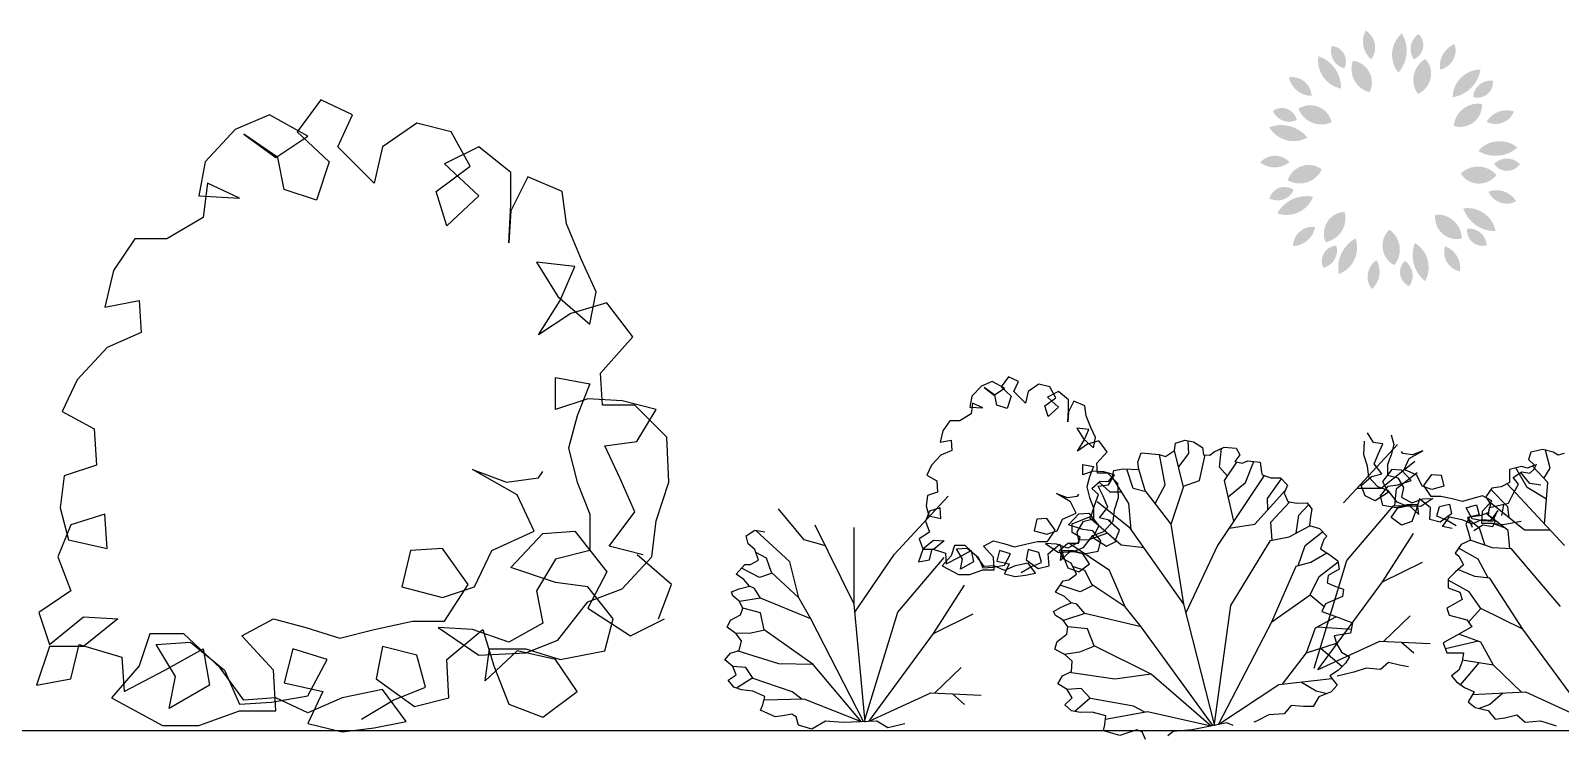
# Model space of a CAD drawing. Header units: millimetres. Extents: x 217.2 to 255.1, y 166.7 to 190.9.
# Drawn here: x 232.25 to 238.8, y 186.54 to 189.59 of the extents above; entities that cross this region are included whole.
import ezdxf

# ---------------------------------------------------------------- set-up
doc = ezdxf.new("R2010")
doc.units = ezdxf.units.MM
doc.layers.add('s', color=145, linetype='Continuous')
doc.layers.add('trees', color=104, linetype='Continuous')

msp = doc.modelspace()

# ---------------------------------------------------------------- hatches: boundary and pattern name
at = {"layer": 'trees', "true_color": 0x279b30}
h = msp.add_hatch(color=97, dxfattribs=at)
h.paths.add_polyline_path([(238.1087, 189.4053, 0.327339), (238.1237, 189.574, 0.406045)])
h.paths.add_polyline_path([(238.2241, 189.4644, 0.439099), (238.192, 189.3145, 0.516882)])
h.paths.add_polyline_path([(238.1954, 189.5713, 0.424329), (238.1752, 189.4629, 0.533229)])
h.paths.add_polyline_path([(238.3495, 189.5282, 0.35431), (238.288, 189.4186, 0.443736)])
h.paths.add_polyline_path([(238.4607, 189.4191, 0.406045), (238.3408, 189.2996, 0.327339)])
h.paths.add_polyline_path([(238.3461, 189.1765, 0.516882), (238.4671, 189.2707, 0.439099)])
h.paths.add_polyline_path([(238.4287, 189.301, 0.533229), (238.5139, 189.371, 0.424329)])
h.paths.add_polyline_path([(238.4867, 189.1945, 0.443736), (238.6042, 189.239, 0.35431)])
h.paths.add_polyline_path([(238.4506, 189.0695, 0.327339), (238.6193, 189.084, 0.406045)])
h.paths.add_polyline_path([(238.3756, 188.9717, 0.516882), (238.5288, 188.9661, 0.439099)])
h.paths.add_polyline_path([(238.6291, 189.0129, 0.424329), (238.5189, 189.014, 0.533229)])
h.paths.add_polyline_path([(238.6134, 188.8537, 0.35431), (238.4948, 188.8952, 0.443736)])
h.paths.add_polyline_path([(238.3868, 188.8226, 0.327339), (238.5253, 188.7252, 0.406045)])
h.paths.add_polyline_path([(238.4034, 188.7362, 0.533229), (238.4872, 188.6645, 0.424329)])
h.paths.add_polyline_path([(238.2665, 188.7959, 0.516882), (238.3803, 188.6931, 0.439099)])
h.paths.add_polyline_path([(238.3086, 188.6606, 0.443736), (238.3728, 188.5526, 0.35431)])
h.paths.add_polyline_path([(238.1792, 188.6744, 0.327339), (238.2228, 188.5108, 0.406045)])
h.paths.add_polyline_path([(238.1365, 188.5976, 0.533229), (238.1545, 188.4888, 0.424329)])
h.paths.add_polyline_path([(238.0699, 188.7314, 0.516882), (238.0911, 188.5795, 0.439099)])
h.paths.add_polyline_path([(238.0153, 188.6007, 0.443736), (237.995, 188.4767, 0.35431)])
h.paths.add_polyline_path([(237.925, 188.6944, 0.327339), (237.8532, 188.5411, 0.406045)])
h.paths.add_polyline_path([(237.8779, 188.8083, 0.516882), (237.7964, 188.6783, 0.439099)])
h.paths.add_polyline_path([(237.8428, 188.663, 0.533229), (237.7868, 188.5681, 0.424329)])
h.paths.add_polyline_path([(237.6567, 188.6613, 0.35431), (237.752, 188.7433, 0.443736)])
h.paths.add_polyline_path([(237.5895, 188.8018, 0.406045), (237.7431, 188.8731, 0.327339)])
h.paths.add_polyline_path([(237.556, 188.8652, 0.424329), (237.66, 188.9019, 0.533229)])
h.paths.add_polyline_path([(237.6343, 188.9435, 0.439099), (237.7802, 188.9906, 0.516882)])
h.paths.add_polyline_path([(237.5163, 189.0202, 0.35431), (237.6419, 189.0218, 0.443736)])
h.paths.add_polyline_path([(237.5551, 189.171, 0.406045), (237.7186, 189.1269, 0.327339)])
h.paths.add_polyline_path([(237.6734, 189.2024, 0.533229), (237.5702, 189.2411, 0.424329)])
h.paths.add_polyline_path([(237.6804, 189.2508, 0.439099), (237.8225, 189.1931, 0.516882)])
h.paths.add_polyline_path([(237.6394, 189.3854, 0.35431), (237.7367, 189.3058, 0.443736)])
h.paths.add_polyline_path([(237.7661, 189.476, 0.406045), (237.863, 189.3371, 0.327339)])
h.paths.add_polyline_path([(237.9134, 189.4565, 0.439099), (237.9852, 189.321, 0.516882)])
h.paths.add_polyline_path([(237.8769, 189.424, 0.533229), (237.8227, 189.52, 0.424329)])
h.paths.add_polyline_path([(237.9685, 189.586, 0.35431), (237.9919, 189.4626, 0.443736)])

# ---------------------------------------------------------------- linework, layer by layer
at = {"layer": 's', "color": 0}
msp.add_line((217.1888, 186.5832), (255.1288, 186.5832), dxfattribs=at)
at = {"layer": 'trees', "color": 84, "true_color": 0x2aaf18}
for p, q in [((233.4893, 189.2891), (233.3883, 189.1515)), ((233.626, 189.2245), (233.4893, 189.2891)), ((233.2694, 189.2245), (233.1225, 189.1608)), ((233.4341, 189.1328), (233.2694, 189.2245)), ((233.5623, 189.0869), (233.626, 189.2245)), ((233.9011, 189.188), (233.7542, 189.0869)), ((234.048, 189.1515), (233.9011, 189.188)), ((233.1225, 189.1608), (232.9943, 189.0232)), ((233.159, 189.1421), (233.2966, 189.041)), ((233.3059, 189.041), (233.159, 189.1421)), ((233.2966, 189.041), (233.4341, 189.1328)), ((233.3883, 189.1515), (233.5258, 189.0232)), ((234.1303, 189.0045), (234.048, 189.1515)), ((233.7177, 188.9314), (233.5623, 189.0869)), ((233.7542, 189.0869), (233.7177, 188.9314)), ((234.1668, 189.0869), (234.0199, 189.0139)), ((234.3044, 188.9773), (234.1668, 189.0869)), ((232.9943, 189.0232), (232.9672, 188.8762)), ((233.3331, 188.9043), (233.3059, 189.041)), ((233.5258, 189.0232), (233.4706, 188.8584)), ((233.9834, 188.8949), (234.1303, 189.0045)), ((234.0199, 189.0139), (234.1668, 188.8762)), ((233.0037, 188.9314), (232.985, 188.7845)), ((233.1412, 188.8669), (233.0037, 188.9314)), ((234.3044, 188.8397), (234.3044, 188.9773)), ((234.3774, 188.9586), (234.3044, 188.8125)), ((232.9672, 188.8762), (233.1412, 188.8669)), ((233.4706, 188.8584), (233.3331, 188.9043)), ((234.0293, 188.7479), (233.9834, 188.8949)), ((234.1668, 188.8762), (234.0293, 188.7479)), ((234.5421, 188.7573), (234.5243, 188.8949)), ((232.985, 188.7845), (232.8296, 188.6927)), ((232.6921, 188.6927), (232.6004, 188.5559)), ((232.8296, 188.6927), (232.6921, 188.6927)), ((232.6004, 188.5559), (232.5639, 188.3996)), ((234.4139, 188.5925), (234.5056, 188.4455)), ((232.5639, 188.3996), (232.7107, 188.4276)), ((232.7107, 188.4276), (232.7201, 188.29)), ((234.4232, 188.2807), (234.5149, 188.4276)), ((232.7201, 188.29), (232.5732, 188.2254)), ((232.5732, 188.2254), (232.445, 188.0878)), ((232.445, 188.0878), (232.3805, 187.951)), ((236.3677, 188.0802), (236.3213, 188.06)), ((236.4198, 188.0512), (236.3677, 188.0802)), ((236.4373, 188.1006), (236.4053, 188.0571)), ((236.4805, 188.0802), (236.4373, 188.1006)), ((236.4603, 188.0366), (236.4805, 188.0802)), ((236.2807, 188.0165), (236.2721, 187.97)), ((236.3213, 188.06), (236.2807, 188.0165)), ((236.3328, 188.0541), (236.3763, 188.0221)), ((236.3793, 188.0221), (236.3328, 188.0541)), ((236.3763, 188.0221), (236.4198, 188.0512)), ((236.3879, 187.9789), (236.3793, 188.0221)), ((236.4053, 188.0571), (236.4488, 188.0165)), ((236.4488, 188.0165), (236.4313, 187.9644)), ((236.5095, 187.9875), (236.4603, 188.0366)), ((236.521, 188.0366), (236.5095, 187.9875)), ((236.5675, 188.0686), (236.521, 188.0366)), ((236.6139, 188.0571), (236.5675, 188.0686)), ((236.5935, 187.9759), (236.6399, 188.0106)), ((236.6515, 188.0366), (236.605, 188.0135)), ((236.605, 188.0135), (236.6515, 187.97)), ((236.6399, 188.0106), (236.6139, 188.0571)), ((236.695, 188.002), (236.6515, 188.0366)), ((232.3805, 187.951), (232.518, 187.8771)), ((236.2778, 187.941), (236.2287, 187.912)), ((236.2721, 187.97), (236.3272, 187.9671)), ((236.2837, 187.9875), (236.2778, 187.941)), ((236.3272, 187.9671), (236.2837, 187.9875)), ((236.4313, 187.9644), (236.3879, 187.9789)), ((236.608, 187.9295), (236.5935, 187.9759)), ((236.6515, 187.97), (236.608, 187.9295)), ((236.695, 187.9585), (236.695, 188.002)), ((236.7181, 187.9961), (236.695, 187.9499)), ((236.7702, 187.9324), (236.7645, 187.9759)), ((232.518, 187.8771), (232.5274, 187.7216)), ((236.1852, 187.912), (236.1562, 187.8687)), ((236.2287, 187.912), (236.1852, 187.912)), ((236.7296, 187.8803), (236.7586, 187.8338)), ((236.1562, 187.8687), (236.1446, 187.8193)), ((236.1446, 187.8193), (236.1911, 187.8282)), ((236.1911, 187.8282), (236.194, 187.7847)), ((236.7326, 187.7817), (236.7616, 187.8282)), ((237.1482, 187.7835), (237.1532, 187.8158)), ((237.1532, 187.8158), (237.1927, 187.8278)), ((237.1927, 187.8278), (237.2297, 187.8212)), ((237.2297, 187.8212), (237.2689, 187.7968)), ((237.8729, 187.5601), (238.1047, 187.81)), ((237.9601, 187.7659), (237.9629, 187.8235)), ((238.0013, 187.8181), (237.9766, 187.8592)), ((238.0426, 187.8125), (238.0013, 187.8181)), ((238.0232, 187.7713), (238.0426, 187.8125)), ((238.0782, 187.851), (238.0892, 187.8097)), ((238.0892, 187.8097), (238.0782, 187.7659)), ((234.5514, 187.7947), (234.5879, 187.6486)), ((236.1476, 187.7642), (236.107, 187.7207)), ((236.194, 187.7847), (236.1476, 187.7642)), ((236.9918, 187.7339), (237.0059, 187.7734)), ((237.0059, 187.7734), (237.0835, 187.7675)), ((237.0835, 187.7675), (237.1107, 187.7585)), ((237.1107, 187.7585), (237.1482, 187.7835)), ((237.2689, 187.7968), (237.2737, 187.766)), ((237.2737, 187.766), (237.2999, 187.7635)), ((237.3616, 187.7981), (237.4132, 187.7939)), ((237.4286, 187.7648), (237.4073, 187.7366)), ((237.4132, 187.7939), (237.4286, 187.7648)), ((237.9766, 187.7162), (237.9601, 187.7659)), ((238.0041, 187.7274), (238.0232, 187.7713)), ((238.0782, 187.7659), (238.0617, 187.7246)), ((238.1277, 187.7713), (238.1223, 187.7797)), ((238.1689, 187.7659), (238.1277, 187.7713)), ((238.1333, 187.7027), (238.1552, 187.7493)), ((238.1552, 187.7493), (238.2127, 187.7822)), ((238.2127, 187.7822), (238.1689, 187.7659)), ((238.6769, 187.7767), (238.6662, 187.7456)), ((238.6662, 187.7456), (238.6916, 187.7211)), ((238.7272, 187.789), (238.6769, 187.7767)), ((238.819, 187.771), (238.7935, 187.7645)), ((232.5274, 187.7216), (232.3898, 187.6758)), ((234.4232, 187.6664), (234.4411, 187.6944)), ((236.107, 187.7207), (236.0866, 187.6775)), ((236.0866, 187.6775), (236.1301, 187.6541)), ((236.8827, 187.6728), (236.8894, 187.6987)), ((236.8894, 187.6987), (236.9292, 187.705)), ((236.9292, 187.705), (236.9966, 187.7032)), ((237.439, 187.7292), (237.4632, 187.7396)), ((237.4632, 187.7396), (237.5155, 187.7346)), ((237.5155, 187.7346), (237.5223, 187.6918)), ((237.982, 187.6696), (237.9766, 187.7162)), ((237.9932, 187.6724), (238.037, 187.6833)), ((238.037, 187.6833), (238.0041, 187.7274)), ((238.0345, 187.6227), (238.1786, 187.7386)), ((238.0811, 187.7027), (238.0398, 187.6504)), ((238.0617, 187.7246), (238.0617, 187.6777)), ((238.0617, 187.6777), (238.1058, 187.6668)), ((238.1223, 187.6999), (238.0811, 187.7027)), ((238.1002, 187.6207), (238.1893, 187.6892)), ((238.1633, 187.6558), (238.1223, 187.6999)), ((238.188, 187.6777), (238.1333, 187.7027)), ((238.2102, 187.6311), (238.188, 187.6777)), ((238.2183, 187.6339), (238.2514, 187.6805)), ((238.2514, 187.6805), (238.2925, 187.6777)), ((238.2925, 187.6777), (238.3034, 187.6311)), ((238.636, 187.7154), (238.5851, 187.7023)), ((238.5851, 187.7023), (238.5851, 187.6589)), ((238.6004, 187.6683), (238.6383, 187.6923)), ((238.6719, 187.6426), (238.634, 187.6895)), ((238.6615, 187.7088), (238.636, 187.7154)), ((238.6383, 187.6923), (238.6719, 187.6861)), ((238.6719, 187.6861), (238.6908, 187.7038)), ((238.6908, 187.7038), (238.701, 187.727)), ((232.3898, 187.6758), (232.372, 187.5381)), ((234.5879, 187.6486), (234.6431, 187.5109)), ((234.835, 187.5203), (234.7713, 187.6664)), ((236.1301, 187.6541), (236.1331, 187.6049)), ((236.7731, 187.628), (236.7846, 187.5818)), ((236.7939, 187.6206), (236.8296, 187.652)), ((236.8231, 187.5946), (236.7939, 187.6206)), ((236.8296, 187.652), (236.8657, 187.6511)), ((236.8657, 187.6511), (236.8827, 187.6728)), ((237.9303, 187.6219), (238.0345, 187.6227)), ((237.9491, 187.6339), (237.9932, 187.6724)), ((237.9657, 187.5898), (237.9491, 187.6339)), ((238.0204, 187.6283), (237.982, 187.6696)), ((238.0645, 187.612), (238.0204, 187.6283)), ((238.0316, 187.5898), (238.0645, 187.6311)), ((238.0398, 187.6504), (238.0645, 187.6035)), ((238.0645, 187.6311), (238.1058, 187.6367)), ((238.103, 187.5623), (238.0645, 187.612)), ((238.094, 187.5471), (238.1002, 187.6207)), ((238.1058, 187.6668), (238.1305, 187.6257)), ((238.1058, 187.6367), (238.1633, 187.6558)), ((238.1305, 187.6257), (238.1223, 187.5844)), ((238.2514, 187.6173), (238.2102, 187.6311)), ((238.2486, 187.587), (238.2183, 187.6339)), ((238.3034, 187.6311), (238.2514, 187.6173)), ((238.6238, 187.6397), (238.6004, 187.6683)), ((238.6004, 187.5988), (238.6238, 187.6397)), ((238.7186, 187.6351), (238.6719, 187.6426)), ((236.0896, 187.5904), (236.084, 187.5469)), ((236.084, 187.5469), (236.0955, 187.5034)), ((236.1331, 187.6049), (236.0896, 187.5904)), ((236.7326, 187.5875), (236.7382, 187.5963)), ((236.7846, 187.5818), (236.8021, 187.5383)), ((236.8628, 187.5413), (236.8426, 187.5875)), ((238.0095, 187.5679), (237.9657, 187.5898)), ((238.0645, 187.6035), (238.0095, 187.5679)), ((238.0426, 187.5485), (238.0316, 187.5898)), ((238.1002, 187.5375), (238.0426, 187.5485)), ((238.0873, 187.5468), (238.1644, 187.55)), ((238.1442, 187.5513), (238.1002, 187.5375)), ((238.1442, 187.5459), (238.103, 187.5623)), ((238.1058, 187.5375), (238.1552, 187.5485)), ((238.1223, 187.5844), (238.1661, 187.5597)), ((238.1908, 187.5513), (238.1442, 187.5513)), ((238.1552, 187.5485), (238.1964, 187.51)), ((238.1661, 187.5597), (238.2127, 187.576)), ((238.1992, 187.576), (238.1855, 187.5294)), ((238.1964, 187.51), (238.1908, 187.5513)), ((238.2458, 187.5375), (238.1992, 187.576)), ((238.2568, 187.5788), (238.2046, 187.5431)), ((238.2127, 187.576), (238.2568, 187.5788)), ((238.2899, 187.587), (238.2486, 187.587)), ((238.2843, 187.5431), (238.3284, 187.5541)), ((238.3393, 187.576), (238.2899, 187.587)), ((238.3284, 187.5541), (238.3365, 187.5128)), ((238.3831, 187.5651), (238.3393, 187.576)), ((238.4272, 187.5788), (238.3831, 187.5651)), ((238.3997, 187.5375), (238.4438, 187.5513)), ((238.4685, 187.5898), (238.4272, 187.5788)), ((238.4438, 187.5513), (238.4547, 187.5075)), ((238.5095, 187.5679), (238.4685, 187.5898)), ((238.4685, 187.5238), (238.5095, 187.5679)), ((238.4998, 187.5401), (238.5808, 187.5578)), ((238.5591, 187.5513), (238.5507, 187.5047)), ((238.5808, 187.5578), (238.6004, 187.5988)), ((232.372, 187.5381), (232.4085, 187.4005)), ((232.5639, 187.5109), (232.4178, 187.4651)), ((232.5732, 187.364), (232.5639, 187.5109)), ((234.6431, 187.5109), (234.6431, 187.3546)), ((234.9089, 187.3274), (234.9267, 187.4829)), ((236.0985, 187.5238), (236.081, 187.4803)), ((236.0955, 187.5034), (236.1476, 187.4918)), ((236.1446, 187.5383), (236.0985, 187.5238)), ((236.1476, 187.4918), (236.1446, 187.5383)), ((236.6456, 187.4397), (236.6689, 187.4889)), ((236.695, 187.4658), (236.7382, 187.5122)), ((236.7098, 187.4698), (236.7916, 187.5018)), ((236.7382, 187.5122), (236.7817, 187.5152)), ((236.8021, 187.4889), (236.7557, 187.4773)), ((236.7817, 187.5152), (236.8252, 187.4601)), ((236.8021, 187.5383), (236.8021, 187.4889)), ((236.8861, 187.4803), (236.8918, 187.5294)), ((238.0782, 187.4962), (238.1058, 187.5375)), ((238.1223, 187.4634), (238.0782, 187.4962)), ((238.2046, 187.5431), (238.1442, 187.5459)), ((238.1855, 187.5294), (238.1661, 187.4799)), ((238.243, 187.4881), (238.2458, 187.5375)), ((238.2871, 187.4771), (238.243, 187.4881)), ((238.2734, 187.5018), (238.2843, 187.5431)), ((238.3146, 187.4853), (238.2734, 187.5018)), ((238.3365, 187.5128), (238.2871, 187.4771)), ((238.2981, 187.4578), (238.3284, 187.499)), ((238.3556, 187.4606), (238.3146, 187.4853)), ((238.3284, 187.499), (238.3803, 187.4881)), ((238.3803, 187.4881), (238.4244, 187.469)), ((238.4244, 187.4909), (238.3997, 187.5375)), ((238.4547, 187.5075), (238.4053, 187.4962)), ((238.4053, 187.4962), (238.4244, 187.4552)), ((238.471, 187.4827), (238.4244, 187.4909)), ((238.4244, 187.469), (238.4657, 187.4881)), ((238.4657, 187.4715), (238.4685, 187.5238)), ((238.4657, 187.4881), (238.5069, 187.4853)), ((238.5123, 187.4799), (238.471, 187.4827)), ((238.4947, 187.5045), (238.4998, 187.5401)), ((238.5238, 187.4814), (238.4947, 187.5045)), ((238.5069, 187.4853), (238.537, 187.5266)), ((238.5316, 187.5238), (238.5123, 187.4799)), ((238.5137, 187.4582), (238.5238, 187.4814)), ((232.4178, 187.4651), (232.3626, 187.3274)), ((234.3044, 187.2815), (234.4411, 187.4285)), ((234.4411, 187.4285), (234.5786, 187.4379)), ((234.5786, 187.4379), (234.7161, 187.2637)), ((235.3505, 187.4418), (235.3935, 187.4356)), ((236.0985, 187.4341), (236.055, 187.4051)), ((236.081, 187.4803), (236.0985, 187.4341)), ((236.7557, 187.4456), (236.695, 187.4658)), ((236.7104, 187.4318), (236.7098, 187.4698)), ((236.7447, 187.4123), (236.7104, 187.4318)), ((236.7991, 187.4397), (236.7557, 187.4456)), ((238.1661, 187.4799), (238.1223, 187.4634)), ((238.3393, 187.4496), (238.2981, 187.4578)), ((238.4327, 187.4404), (238.4707, 187.4644)), ((238.5123, 187.4715), (238.4657, 187.4715)), ((238.4707, 187.4644), (238.5137, 187.4582)), ((238.5645, 187.4524), (238.5123, 187.4715)), ((238.5572, 187.4652), (238.5185, 187.4692)), ((238.6351, 187.4798), (238.5572, 187.4652)), ((232.4085, 187.4005), (232.5732, 187.364)), ((234.1481, 187.1991), (234.222, 187.3546)), ((234.6431, 187.3546), (234.4962, 187.3181)), ((236.0695, 187.3586), (236.052, 187.3065)), ((236.055, 187.4051), (236.0695, 187.3615)), ((236.0695, 187.3615), (236.1156, 187.3992)), ((236.1156, 187.3586), (236.0695, 187.3586)), ((236.0985, 187.3151), (236.11, 187.3615)), ((236.11, 187.3615), (236.1677, 187.3441)), ((236.1156, 187.3992), (236.1621, 187.3962)), ((236.1621, 187.3962), (236.1156, 187.3586)), ((236.2056, 187.376), (236.1911, 187.3325)), ((236.2517, 187.376), (236.2056, 187.376)), ((236.2142, 187.3615), (236.2606, 187.3645)), ((236.3011, 187.3296), (236.2517, 187.376)), ((236.2606, 187.3645), (236.3068, 187.3266)), ((236.2778, 187.3556), (236.2866, 187.3065)), ((236.3734, 187.3266), (236.3301, 187.3731)), ((236.6718, 187.3196), (236.6561, 187.3544)), ((237.7745, 187.362), (237.8145, 187.3368)), ((232.3626, 187.3274), (232.4178, 187.1813)), ((235.2695, 187.254), (235.3075, 187.295)), ((235.3315, 187.295), (235.365, 187.3128)), ((236.052, 187.3065), (236.0985, 187.3151)), ((236.1911, 187.3325), (236.1535, 187.289)), ((236.1677, 187.3441), (236.1707, 187.2976)), ((236.1707, 187.2976), (236.2257, 187.3266)), ((236.2316, 187.2745), (236.2402, 187.318)), ((236.2866, 187.3065), (236.2316, 187.2745)), ((236.3328, 187.2861), (236.3011, 187.3296)), ((236.3707, 187.2834), (236.4198, 187.292)), ((236.3879, 187.3094), (236.4399, 187.2976)), ((236.4399, 187.2976), (236.4198, 187.2544)), ((236.4662, 187.289), (236.4198, 187.2689)), ((236.4923, 187.26), (236.5355, 187.2861)), ((236.553, 187.257), (236.521, 187.3006)), ((236.5645, 187.2775), (236.611, 187.289)), ((238.3873, 187.2938), (238.3518, 187.2627)), ((234.4962, 187.2178), (234.3044, 187.2815)), ((235.3031, 187.2309), (235.2695, 187.254)), ((235.3265, 187.2015), (235.3031, 187.2309)), ((236.2228, 187.2514), (236.2721, 187.2514)), ((236.2721, 187.2514), (236.3272, 187.2715)), ((236.3272, 187.2804), (236.3707, 187.2834)), ((236.3272, 187.2715), (236.3763, 187.2715)), ((236.4198, 187.2544), (236.4662, 187.2428)), ((236.4662, 187.2428), (236.5095, 187.2484)), ((236.5095, 187.2484), (236.553, 187.257)), ((236.6381, 187.1759), (236.6711, 187.225)), ((236.6962, 187.229), (236.7284, 187.2532)), ((232.4178, 187.1813), (232.2803, 187.0895)), ((234.6338, 187.1991), (234.4962, 187.2178)), ((235.2499, 187.1783), (235.2834, 187.1899)), ((235.2834, 187.1374), (235.255, 187.1606)), ((235.2834, 187.1899), (235.3265, 187.2015)), ((232.2803, 187.0895), (232.3261, 186.9519)), ((235.298, 187.108), (235.2834, 187.1374)), ((235.2885, 187.0787), (235.298, 187.108)), ((232.3261, 186.9519), (232.4722, 187.0708)), ((232.4722, 187.0708), (232.6191, 187.0615)), ((232.6191, 187.0615), (232.4722, 186.9426)), ((235.2309, 187.0262), (235.2455, 187.0555)), ((235.2695, 186.9968), (235.2309, 187.0262)), ((235.2455, 187.0555), (235.2885, 187.0787)), ((232.7566, 186.9978), (232.7107, 186.8602)), ((232.9026, 186.9978), (232.7566, 186.9978)), ((232.7838, 186.9519), (232.9306, 186.9613)), ((233.0588, 186.8508), (232.9026, 186.9978)), ((232.9306, 186.9613), (233.0767, 186.8415)), ((233.2872, 186.8415), (233.1505, 186.9884)), ((232.3261, 186.9426), (232.271, 186.7777)), ((232.4722, 186.9426), (232.3261, 186.9426)), ((232.4178, 186.8049), (232.4543, 186.9519)), ((232.4543, 186.9519), (232.6369, 186.8967)), ((232.6369, 186.8967), (232.6462, 186.7497)), ((232.985, 186.9332), (233.013, 186.7777)), ((235.2215, 186.8864), (235.2455, 186.9149)), ((232.7107, 186.8602), (232.5919, 186.7225)), ((232.6462, 186.7497), (232.8203, 186.8415)), ((233.159, 186.7132), (233.0588, 186.8508)), ((232.271, 186.7777), (232.4178, 186.8049)), ((232.8389, 186.6766), (232.8661, 186.8143)), ((233.013, 186.7777), (232.8389, 186.6766)), ((233.3331, 186.7871), (233.4978, 186.7497)), ((233.1412, 186.6953), (233.2787, 186.7047)), ((233.2787, 186.7047), (233.4341, 186.7319)), ((233.4978, 186.7497), (233.4341, 186.6129)), ((233.581, 186.7225), (233.4341, 186.6588)), ((233.6633, 186.6308), (233.8, 186.7132)), ((233.8552, 186.6214), (233.7542, 186.759)), ((233.8917, 186.686), (234.0386, 186.7225)), ((232.9672, 186.6036), (233.1412, 186.6673)), ((233.1412, 186.6673), (233.2966, 186.6673)), ((232.8109, 186.6036), (232.9672, 186.6036)), ((233.4341, 186.6129), (233.581, 186.5764)), ((233.581, 186.5764), (233.7177, 186.5942)), ((233.7177, 186.5942), (233.8552, 186.6214)), ((235.8724, 186.6229), (235.7288, 186.6168)), ((235.9205, 186.5936), (235.8724, 186.6229)), ((235.9926, 186.6114), (235.9205, 186.5936))]:
    msp.add_line(p, q, dxfattribs=at)
at = {"layer": 'trees', "color": 99, "true_color": 0x1a511e}
for p, q in [((234.5243, 188.8949), (234.3774, 188.9586)), ((234.295, 188.6749), (234.3044, 188.8397)), ((234.3044, 188.8125), (234.295, 188.6749)), ((234.6703, 188.4642), (234.6066, 188.6018)), ((234.7161, 188.4183), (234.5608, 188.3724)), ((234.5608, 188.3724), (234.4232, 188.2807)), ((234.689, 188.1158), (234.8265, 188.2713)), ((236.692, 187.9064), (236.695, 187.9585)), ((236.695, 187.9499), (236.692, 187.9064)), ((236.7645, 187.9759), (236.7181, 187.9961)), ((236.8107, 187.8397), (236.7906, 187.8832)), ((234.9819, 187.6486), (234.9725, 187.8406)), ((236.7761, 187.8107), (236.7326, 187.7817)), ((236.8252, 187.8252), (236.7761, 187.8107)), ((236.8166, 187.7296), (236.8601, 187.7787)), ((234.3315, 187.5933), (234.1396, 187.7029)), ((234.2857, 187.6486), (234.4232, 187.6664)), ((234.9267, 187.4829), (234.9819, 187.6486)), ((236.9092, 187.5818), (236.9063, 187.6425)), ((236.7036, 187.5644), (236.6429, 187.599)), ((236.6891, 187.5818), (236.7326, 187.5875)), ((236.8918, 187.5294), (236.9092, 187.5818)), ((234.7255, 187.3733), (234.835, 187.5203)), ((236.8281, 187.4948), (236.8628, 187.5413)), ((236.8743, 187.4832), (236.8281, 187.4948)), ((236.9127, 187.4427), (236.8662, 187.4832)), ((236.7557, 187.4773), (236.7296, 187.4341)), ((236.7296, 187.4341), (236.7382, 187.3906)), ((236.7586, 187.3672), (236.7991, 187.4196)), ((236.8252, 187.4601), (236.7991, 187.4107)), ((236.8338, 187.3962), (236.7991, 187.4397)), ((236.7991, 187.4196), (236.8456, 187.4368)), ((236.8456, 187.4368), (236.8861, 187.4803)), ((236.8952, 187.3962), (236.9127, 187.4427)), ((234.8715, 187.3368), (234.7255, 187.3733)), ((236.2402, 187.318), (236.2142, 187.3615)), ((236.2257, 187.3266), (236.2778, 187.3556)), ((236.3994, 187.3556), (236.3879, 187.3094)), ((236.4169, 187.3846), (236.4633, 187.3701)), ((236.5095, 187.3817), (236.5616, 187.3932)), ((236.5675, 187.347), (236.521, 187.3586)), ((236.5965, 187.3846), (236.6515, 187.347)), ((236.608, 187.3411), (236.6571, 187.3817)), ((236.692, 187.3645), (236.6429, 187.3817)), ((236.6515, 187.347), (236.7151, 187.35)), ((236.6571, 187.3817), (236.6716, 187.3325)), ((236.6601, 187.3121), (236.666, 187.3556)), ((236.7036, 187.3527), (236.6601, 187.3121)), ((236.666, 187.3556), (236.7151, 187.3556)), ((236.7382, 187.3906), (236.692, 187.3645)), ((236.7557, 187.3411), (236.7036, 187.3527)), ((236.7151, 187.35), (236.7586, 187.3672)), ((236.7151, 187.3556), (236.7616, 187.3411)), ((236.7616, 187.3411), (236.8222, 187.3527)), ((236.7991, 187.4107), (236.8571, 187.3731)), ((236.8222, 187.3527), (236.8338, 187.3962)), ((236.8571, 187.3731), (236.9033, 187.3962)), ((234.4962, 187.3181), (234.4139, 187.1813)), ((234.7807, 187.1898), (234.9089, 187.3274)), ((234.9928, 187.2085), (234.8459, 187.3368)), ((236.1535, 187.289), (236.2228, 187.2514)), ((236.3068, 187.3266), (236.3272, 187.2804)), ((236.3763, 187.289), (236.3328, 187.2861)), ((236.3763, 187.2715), (236.3734, 187.3266)), ((236.4198, 187.2689), (236.3763, 187.289)), ((236.4198, 187.292), (236.4458, 187.3411)), ((236.521, 187.3006), (236.4662, 187.289)), ((236.5355, 187.2861), (236.579, 187.3035)), ((236.579, 187.3035), (236.5675, 187.347)), ((236.611, 187.289), (236.608, 187.3411)), ((236.6716, 187.3325), (236.692, 187.2804)), ((236.7382, 187.2629), (236.7846, 187.2976)), ((236.7846, 187.2976), (236.7557, 187.3411)), ((234.7161, 187.2637), (234.6338, 187.1074)), ((236.692, 187.2804), (236.7382, 187.2629)), ((234.4139, 187.1813), (234.4411, 187.0437)), ((234.7433, 187.0615), (234.6338, 187.1991)), ((234.6338, 187.1354), (234.7807, 187.1898)), ((234.9376, 187.0615), (234.9928, 187.2085)), ((234.5056, 186.9697), (234.6338, 187.1354)), ((234.6338, 187.1074), (234.8172, 186.9884)), ((233.4248, 187.025), (233.5717, 186.9791)), ((233.7177, 187.0156), (233.8824, 187.0522)), ((233.9928, 187.025), (234.1668, 186.906)), ((234.4411, 187.0437), (234.295, 186.9613)), ((234.7068, 186.9239), (234.7433, 187.0615)), ((234.8172, 186.9884), (234.9632, 187.0615)), ((234.0293, 186.8873), (234.1846, 187.0156)), ((234.295, 186.9613), (234.1396, 187.0156)), ((234.1846, 187.0156), (234.2305, 186.8602)), ((234.368, 186.9154), (234.5056, 186.9697)), ((232.8661, 186.8143), (232.7838, 186.9519)), ((232.8203, 186.8415), (232.985, 186.9332)), ((233.3696, 186.9332), (233.3331, 186.7871)), ((233.9011, 186.906), (233.7542, 186.9426)), ((233.9376, 186.7684), (233.9011, 186.906)), ((234.1668, 186.906), (234.368, 186.9154)), ((234.194, 186.7956), (234.2127, 186.9332)), ((234.3315, 186.9239), (234.194, 186.7956)), ((234.2127, 186.9332), (234.368, 186.9332)), ((234.4962, 186.8873), (234.3315, 186.9239)), ((234.368, 186.9332), (234.5149, 186.8873)), ((234.5149, 186.8873), (234.7068, 186.9239)), ((233.0767, 186.8415), (233.1412, 186.6953)), ((233.2966, 186.6673), (233.2872, 186.8415)), ((233.4341, 186.7319), (233.5165, 186.8873)), ((234.0386, 186.7225), (234.0293, 186.8873)), ((234.2305, 186.8602), (234.295, 186.6953)), ((234.5879, 186.7497), (234.4962, 186.8873)), ((233.8, 186.7132), (233.9376, 186.7684)), ((232.5919, 186.7225), (232.8109, 186.6036)), ((233.2966, 186.7225), (233.159, 186.7132)), ((233.4341, 186.6588), (233.2966, 186.7225)), ((233.7542, 186.759), (233.581, 186.7225)), ((234.295, 186.6953), (234.4411, 186.6401)), ((234.4411, 186.6401), (234.5879, 186.7497))]:
    msp.add_line(p, q, dxfattribs=at)
at = {"layer": 'trees', "color": 97, "true_color": 0x279b30}
for p, q in [((234.6066, 188.6018), (234.5421, 188.7573)), ((234.5786, 188.5738), (234.4139, 188.5925)), ((234.5149, 188.4276), (234.5786, 188.5738)), ((234.5056, 188.4455), (234.6431, 188.3265)), ((234.6431, 188.3265), (234.6703, 188.4642)), ((234.8265, 188.2713), (234.7161, 188.4183)), ((234.4962, 188.0971), (234.6431, 188.07)), ((234.4962, 187.9595), (234.4962, 188.0971)), ((234.6975, 187.9782), (234.689, 188.1158)), ((234.6338, 188.0054), (234.4962, 187.9595)), ((234.6431, 188.07), (234.5879, 187.9323)), ((234.7807, 187.9969), (234.6338, 188.0054)), ((234.835, 187.9782), (234.6975, 187.9782)), ((234.9267, 187.9595), (234.7807, 187.9969)), ((234.9725, 187.8406), (234.835, 187.9782)), ((234.8443, 187.8227), (234.9267, 187.9595)), ((234.5879, 187.9323), (234.5514, 187.7947)), ((236.7817, 187.8744), (236.7296, 187.8803)), ((236.7616, 187.8282), (236.7817, 187.8744)), ((236.7906, 187.8832), (236.7702, 187.9324)), ((234.7068, 187.804), (234.8443, 187.8227)), ((236.7586, 187.8338), (236.8021, 187.7962)), ((236.8021, 187.7962), (236.8107, 187.8397)), ((236.8601, 187.7787), (236.8252, 187.8252)), ((234.7713, 187.6664), (234.7068, 187.804)), ((234.1396, 187.7029), (234.2857, 187.6486)), ((236.7557, 187.7237), (236.8021, 187.7151)), ((236.7557, 187.6802), (236.7557, 187.7237)), ((236.7991, 187.6947), (236.7557, 187.6802)), ((236.8021, 187.7151), (236.7846, 187.6716)), ((236.8456, 187.692), (236.7991, 187.6947)), ((236.8193, 187.6861), (236.8166, 187.7296)), ((236.8628, 187.6861), (236.8193, 187.6861)), ((236.8918, 187.6802), (236.8456, 187.692)), ((236.9063, 187.6425), (236.8628, 187.6861)), ((236.8657, 187.6369), (236.8918, 187.6802)), ((236.7846, 187.6716), (236.7731, 187.628)), ((236.8222, 187.631), (236.8657, 187.6369)), ((236.8426, 187.5875), (236.8222, 187.631)), ((234.4045, 187.4379), (234.3315, 187.5933)), ((236.6429, 187.599), (236.6891, 187.5818)), ((236.7267, 187.5152), (236.7036, 187.5644)), ((236.5589, 187.4889), (236.5473, 187.4397)), ((236.6021, 187.4918), (236.5589, 187.4889)), ((236.637, 187.4427), (236.6021, 187.4918)), ((236.6689, 187.4889), (236.7267, 187.5152)), ((234.222, 187.3546), (234.4045, 187.4379)), ((236.5473, 187.4397), (236.6021, 187.4252)), ((236.6021, 187.4252), (236.6456, 187.4397)), ((236.605, 187.3932), (236.637, 187.4427)), ((233.8739, 187.3546), (233.8374, 187.1991)), ((234.0106, 187.364), (233.8739, 187.3546)), ((234.121, 187.2085), (234.0106, 187.364)), ((236.3301, 187.3731), (236.3734, 187.3962)), ((236.3734, 187.3962), (236.4169, 187.3846)), ((236.4458, 187.3411), (236.3994, 187.3556)), ((236.4633, 187.3701), (236.5095, 187.3817)), ((236.521, 187.3586), (236.5124, 187.3151)), ((236.5616, 187.3932), (236.605, 187.3932)), ((236.6429, 187.3817), (236.5965, 187.3846)), ((236.5124, 187.3151), (236.5645, 187.2775)), ((233.8374, 187.1991), (234.0106, 187.1533)), ((234.0106, 187.1533), (234.1481, 187.1991)), ((234.0199, 187.0522), (234.121, 187.2085)), ((233.1505, 186.9884), (233.2872, 187.0615)), ((233.2872, 187.0615), (233.4248, 187.025)), ((233.8824, 187.0522), (234.0199, 187.0522)), ((234.1396, 187.0156), (233.9928, 187.025)), ((233.5717, 186.9791), (233.7177, 187.0156)), ((233.5165, 186.8873), (233.3696, 186.9332)), ((233.7542, 186.9426), (233.727, 186.8049)), ((233.727, 186.8049), (233.8917, 186.686))]:
    msp.add_line(p, q, dxfattribs=at)
at = {"layer": 'trees', "color": 45, "true_color": 0xba8d4a}
for p, q in [((237.2102, 187.7707), (237.2071, 187.8253)), ((237.1083, 187.6371), (237.0848, 187.7671)), ((237.1881, 187.6273), (237.1482, 187.7835)), ((237.1664, 187.7121), (237.2102, 187.7707)), ((237.2564, 187.6549), (237.2797, 187.7655)), ((237.3423, 187.7132), (237.3504, 187.7931)), ((238.7595, 187.7081), (238.739, 187.7858)), ((236.9711, 187.621), (236.9439, 187.7046)), ((237.0228, 187.6124), (236.9966, 187.7034)), ((237.3758, 187.6743), (237.3423, 187.7132)), ((237.3627, 187.6549), (237.4165, 187.7344)), ((237.4534, 187.6468), (237.4884, 187.7372)), ((238.6601, 187.6252), (238.6115, 187.709)), ((238.7485, 187.6474), (238.6829, 187.7175)), ((238.7325, 187.6645), (238.7595, 187.7081)), ((236.8729, 187.6055), (236.8256, 187.6484)), ((236.9533, 187.5567), (236.8818, 187.6717)), ((237.0274, 187.6065), (236.9711, 187.621)), ((237.135, 187.4679), (237.0228, 187.6124)), ((237.0656, 187.5573), (237.1083, 187.6371)), ((237.135, 187.4679), (237.1881, 187.6273)), ((237.187, 187.6316), (237.2564, 187.6549)), ((237.4038, 187.4802), (237.3627, 187.6549)), ((237.3792, 187.5847), (237.4534, 187.6468)), ((237.4927, 187.4684), (237.6243, 187.6136)), ((237.5481, 187.5779), (237.6076, 187.6622)), ((238.5773, 187.5424), (238.5054, 187.6164)), ((238.7431, 187.5755), (238.6601, 187.6252)), ((238.7351, 187.4684), (238.7485, 187.6474)), ((235.9477, 187.3383), (236.1794, 187.5882)), ((236.9588, 187.4512), (236.8181, 187.5633)), ((236.923, 187.6054), (236.8729, 187.6055)), ((236.9631, 187.4452), (236.9533, 187.5567)), ((237.5489, 187.5304), (237.5481, 187.5779)), ((237.5618, 187.4772), (237.6438, 187.5637)), ((237.6812, 187.5064), (237.7235, 187.5516)), ((238.6491, 187.4429), (238.4964, 187.5657)), ((235.5621, 187.4009), (235.4511, 187.5331)), ((236.9201, 187.378), (236.782, 187.4981)), ((237.6701, 187.4296), (237.6812, 187.5064)), ((238.457, 187.451), (238.4081, 187.489)), ((238.5795, 187.4408), (238.485, 187.5134)), ((238.5839, 187.4953), (238.5773, 187.5424)), ((235.4996, 187.307), (235.3549, 187.4411)), ((235.7757, 187.1245), (235.7757, 187.453)), ((236.8613, 187.4291), (236.7823, 187.401)), ((237.3838, 187.4504), (237.4927, 187.4684)), ((237.5675, 187.3991), (237.5618, 187.4772)), ((237.6407, 187.4138), (237.7292, 187.4614)), ((237.7086, 187.3763), (237.7839, 187.4355)), ((238.0411, 187.2211), (238.174, 187.428)), ((238.4799, 187.3769), (238.457, 187.451)), ((238.586, 187.3628), (238.5795, 187.4408)), ((238.7595, 187.4421), (238.6491, 187.4429)), ((235.6523, 187.3755), (235.5621, 187.4009)), ((236.8701, 187.2694), (236.6966, 187.3858)), ((236.7823, 187.401), (236.7411, 187.3987)), ((237.5606, 187.3977), (237.6407, 187.4138)), ((237.6785, 187.2897), (237.7086, 187.3763)), ((238.4502, 187.3182), (238.3667, 187.3649)), ((238.5115, 187.3659), (238.4166, 187.399)), ((238.5931, 187.3625), (238.5115, 187.3659)), ((235.4005, 187.3227), (235.3548, 187.3459)), ((235.4214, 187.2601), (235.4005, 187.3227)), ((235.5393, 187.1515), (235.4996, 187.307)), ((236.7639, 187.2694), (236.7122, 187.2861)), ((237.6709, 187.2877), (237.7337, 187.3045)), ((237.7337, 187.3045), (237.8016, 187.345)), ((237.7686, 187.2434), (237.8498, 187.3066)), ((238.4935, 187.2374), (238.4502, 187.3182)), ((235.3693, 187.2392), (235.2925, 187.2789)), ((235.424, 187.2577), (235.3693, 187.2392)), ((235.5393, 187.1515), (235.4214, 187.2601)), ((236.7961, 187.2073), (236.7639, 187.2694)), ((237.7307, 187.1647), (237.7686, 187.2434)), ((238.4117, 187.1776), (238.3216, 187.2273)), ((238.4366, 187.2434), (238.3633, 187.2728)), ((238.5013, 187.2366), (238.4366, 187.2434)), ((235.3484, 187.1923), (235.3265, 187.2015)), ((235.3745, 187.1505), (235.3484, 187.1923)), ((236.745, 187.1769), (236.6581, 187.2057)), ((236.7992, 187.2053), (236.745, 187.1769)), ((236.9374, 187.1132), (236.7961, 187.2073)), ((237.7307, 187.1647), (237.7909, 187.115)), ((238.4614, 187.1058), (238.4117, 187.1776)), ((235.3745, 187.1505), (235.2839, 187.1365)), ((235.3745, 187.0879), (235.298, 187.108)), ((235.3901, 187.0149), (235.3745, 187.0879)), ((236.7309, 187.1243), (236.7064, 187.1304)), ((236.7651, 187.0849), (236.7309, 187.1243)), ((238.4614, 187.1058), (238.4097, 187.0473)), ((236.7651, 187.0849), (236.6726, 187.0553)), ((236.7754, 187.0194), (236.6921, 187.0278)), ((237.7532, 187.0228), (237.8409, 187.0708)), ((237.7616, 187.0274), (237.907, 187.0172)), ((238.0449, 186.9648), (238.1595, 187.075)), ((235.3276, 186.9993), (235.2655, 186.9999)), ((235.3924, 187.0137), (235.3276, 186.9993)), ((236.8039, 186.9456), (236.7754, 187.0194)), ((238.4523, 186.9653), (238.3103, 186.9326)), ((238.4614, 186.9621), (238.3672, 186.9958)), ((235.4527, 186.8689), (235.2746, 186.9238)), ((236.741, 186.9189), (236.6759, 186.9092)), ((236.8064, 186.9446), (236.741, 186.9189)), ((237.0485, 186.8242), (236.8039, 186.9456)), ((237.7755, 186.936), (237.8673, 186.8565)), ((235.312, 186.8532), (235.2541, 186.8578)), ((235.3432, 186.8063), (235.312, 186.8532)), ((236.1196, 186.743), (236.2343, 186.8532)), ((236.8935, 186.8031), (236.6981, 186.8312)), ((238.0658, 186.8741), (238.0323, 186.8447)), ((238.4529, 186.8728), (238.3746, 186.7801)), ((235.3416, 186.8087), (235.2719, 186.7646)), ((235.51, 186.7489), (235.3432, 186.8063)), ((236.7488, 186.7635), (236.6874, 186.7587)), ((236.7893, 186.7195), (236.7488, 186.7635)), ((237.6934, 186.7906), (237.7557, 186.7522)), ((236.1966, 186.7395), (236.2489, 186.6945)), ((236.7872, 186.7217), (236.7215, 186.6641)), ((236.9733, 186.687), (236.7893, 186.7195)), ((237.7557, 186.7522), (237.8035, 186.7419)), ((238.5011, 186.6944), (238.4554, 186.6767)), ((238.5566, 186.7421), (238.5011, 186.6944))]:
    msp.add_line(p, q, dxfattribs=at)
at = {"layer": 'trees', "color": 64, "true_color": 0x78b116}
for p, q in [((237.2999, 187.7635), (237.3185, 187.7789)), ((237.3185, 187.7789), (237.3616, 187.7981)), ((238.7727, 187.7767), (238.7272, 187.789)), ((238.7935, 187.7645), (238.7727, 187.7767)), ((236.9966, 187.7032), (236.9918, 187.7339)), ((237.4073, 187.7366), (237.439, 187.7292)), ((237.5223, 187.6918), (237.5242, 187.6796)), ((237.5242, 187.6796), (237.5621, 187.6674)), ((238.6916, 187.7211), (238.6615, 187.7088)), ((237.5621, 187.6674), (237.6028, 187.6672)), ((237.6028, 187.6672), (237.6337, 187.6348)), ((237.6337, 187.6348), (237.6187, 187.6009)), ((238.5093, 187.622), (238.4838, 187.5852)), ((238.5495, 187.6286), (238.5093, 187.622)), ((238.5851, 187.6466), (238.5495, 187.6286)), ((238.5851, 187.6589), (238.5851, 187.6466)), ((236.7916, 187.5018), (236.8054, 187.5479)), ((236.8054, 187.5479), (236.8231, 187.5946)), ((237.6187, 187.6009), (237.6345, 187.5653)), ((237.6345, 187.5653), (237.6715, 187.5587)), ((237.6715, 187.5587), (237.7175, 187.5602)), ((237.7175, 187.5602), (237.7375, 187.5319)), ((238.4838, 187.5852), (238.504, 187.5541)), ((238.504, 187.5541), (238.4939, 187.5165)), ((237.7325, 187.4996), (237.7283, 187.4616)), ((237.7375, 187.5319), (237.7325, 187.4996)), ((238.4128, 187.4984), (238.3974, 187.4673)), ((238.4584, 187.5042), (238.4128, 187.4984)), ((238.4939, 187.5165), (238.4584, 187.5042)), ((237.7283, 187.4616), (237.7709, 187.4493)), ((237.7709, 187.4493), (237.802, 187.4161)), ((238.3974, 187.4673), (238.4074, 187.4362)), ((238.4074, 187.4362), (238.4175, 187.3994)), ((238.3773, 187.3806), (238.3518, 187.3429)), ((238.4175, 187.3994), (238.3773, 187.3806))]:
    msp.add_line(p, q, dxfattribs=at)
at = {"layer": 'trees', "color": 47, "true_color": 0x8d6a35}
for p, q in [((237.334, 187.3762), (237.5352, 187.6761)), ((238.8203, 187.3766), (238.5747, 187.6414)), ((237.8883, 187.3123), (238.0873, 187.5468)), ((235.7757, 187.1245), (235.609, 187.4635)), ((237.1894, 187.124), (236.9588, 187.4512)), ((237.1894, 187.124), (237.135, 187.4679)), ((237.0186, 187.3663), (236.9201, 187.378)), ((237.1984, 187.0883), (237.3348, 187.3774)), ((237.391, 187.1195), (237.5606, 187.3977)), ((238.804, 187.1141), (238.5931, 187.3625)), ((235.779, 187.0899), (235.9487, 187.3393)), ((235.9631, 187.0906), (236.1621, 187.325)), ((237.566, 187.0492), (237.6709, 187.2877)), ((238.0411, 187.2211), (238.2117, 187.3045)), ((236.9374, 187.1132), (236.8701, 187.2694)), ((238.6421, 187.0174), (238.5013, 187.2366)), ((236.1159, 186.9993), (236.2488, 187.2062)), ((237.566, 187.0492), (237.7307, 187.1647)), ((235.5907, 187.0617), (235.3745, 187.1505)), ((235.5907, 187.0617), (235.5393, 187.1515)), ((237.0061, 187.0277), (236.9374, 187.1132)), ((238.6421, 187.0174), (238.4614, 187.1058)), ((236.1159, 186.9993), (236.2864, 187.0827)), ((237.0061, 187.0277), (236.7651, 187.0849)), ((237.7141, 186.9159), (237.7532, 187.0228)), ((235.6003, 186.8657), (235.3901, 187.0149)), ((237.7141, 186.9159), (237.843, 186.958)), ((238.0293, 186.9655), (238.2455, 186.9557)), ((238.1218, 186.9613), (238.1742, 186.9163)), ((238.5166, 186.8626), (238.4614, 186.9621)), ((237.6123, 186.7816), (237.7141, 186.9159)), ((235.6003, 186.8657), (235.4527, 186.8689)), ((238.0323, 186.8447), (237.9703, 186.8501)), ((238.1139, 186.8625), (238.0658, 186.8741)), ((238.1525, 186.8563), (238.1139, 186.8625)), ((238.5166, 186.8626), (238.3827, 186.8841)), ((238.6381, 186.7458), (238.5166, 186.8626)), ((237.0485, 186.8242), (236.8935, 186.8031)), ((237.5959, 186.7797), (237.8238, 186.8052)), ((235.5621, 186.7176), (235.3893, 186.7126)), ((235.5517, 186.7173), (235.51, 186.7489)), ((236.104, 186.7437), (236.3203, 186.7339)), ((238.6546, 186.7465), (238.4255, 186.7361)), ((237.033, 186.6629), (236.853, 186.6291)), ((237.0221, 186.6608), (236.9733, 186.687))]:
    msp.add_line(p, q, dxfattribs=at)
at = {"layer": 'trees', "color": 62, "true_color": 0xacc205}
for p, q in [((235.3125, 187.4178), (235.3505, 187.4418)), ((235.322, 187.383), (235.3125, 187.4178)), ((237.802, 187.4161), (237.7887, 187.4015)), ((235.3505, 187.3599), (235.322, 187.383)), ((235.365, 187.3128), (235.3505, 187.3599)), ((236.6561, 187.3544), (236.6918, 187.3858)), ((236.6918, 187.3858), (236.7379, 187.3864)), ((236.7379, 187.3864), (236.7447, 187.4123)), ((237.7887, 187.4015), (237.7745, 187.362)), ((235.3075, 187.295), (235.3315, 187.295)), ((236.7054, 187.3001), (236.6718, 187.3196)), ((236.7284, 187.2532), (236.7054, 187.3001)), ((237.8145, 187.3368), (237.8491, 187.3108)), ((237.8491, 187.3108), (237.8549, 187.2744)), ((238.3518, 187.3429), (238.3672, 187.3307)), ((238.3672, 187.3307), (238.3873, 187.2938)), ((236.6711, 187.225), (236.6962, 187.229)), ((237.8549, 187.2744), (237.8082, 187.248)), ((238.3518, 187.2627), (238.3216, 187.2316)), ((238.3216, 187.2316), (238.3216, 187.1948)), ((235.255, 187.1606), (235.2499, 187.1783)), ((236.6771, 187.1572), (236.6381, 187.1759)), ((236.7064, 187.1304), (236.6771, 187.1572)), ((238.3216, 187.1948), (238.3719, 187.176)), ((236.6633, 187.1111), (236.7064, 187.1304)), ((237.7961, 187.1268), (237.7811, 187.0929)), ((237.7811, 187.0929), (237.8517, 187.0668)), ((236.6921, 187.0278), (236.672, 187.0561)), ((237.8517, 187.0668), (237.9122, 187.0448)), ((237.9122, 187.0448), (237.9037, 186.9996)), ((238.4229, 187.027), (238.3572, 186.9902)), ((238.4027, 187.0581), (238.4229, 187.027)), ((235.2929, 186.9675), (235.2695, 186.9968)), ((235.2834, 186.9265), (235.2929, 186.9675)), ((237.9037, 186.9996), (237.8335, 186.9885)), ((237.8335, 186.9885), (237.8446, 186.953)), ((238.3572, 186.9902), (238.3009, 186.9591)), ((238.3009, 186.9591), (238.3163, 186.9157)), ((235.2455, 186.9149), (235.2834, 186.9265)), ((236.6806, 186.9067), (236.6354, 186.931)), ((236.71, 186.8798), (236.6806, 186.9067)), ((237.8446, 186.953), (237.865, 186.9181)), ((237.865, 186.9181), (237.8993, 186.8986)), ((237.8993, 186.8986), (237.8826, 186.8711)), ((238.3163, 186.9157), (238.3873, 186.9157)), ((238.3873, 186.9157), (238.382, 186.8788)), ((235.255, 186.857), (235.2215, 186.8864)), ((235.2695, 186.8215), (235.255, 186.857)), ((236.669, 186.817), (236.7068, 186.8354)), ((236.7068, 186.8354), (236.71, 186.8798)), ((237.8513, 186.8413), (237.8146, 186.8165)), ((237.8826, 186.8711), (237.8513, 186.8413)), ((238.3672, 186.8412), (238.3364, 186.8166)), ((238.382, 186.8788), (238.3672, 186.8412)), ((235.236, 186.7983), (235.2695, 186.8215)), ((235.2594, 186.7689), (235.236, 186.7983)), ((235.2929, 186.7573), (235.2594, 186.7689)), ((236.6486, 186.7831), (236.669, 186.817)), ((236.6885, 186.758), (236.6486, 186.7831)), ((237.8146, 186.8165), (237.8465, 186.7776)), ((237.8465, 186.7776), (237.8199, 186.7485)), ((238.3364, 186.8166), (238.3572, 186.7921)), ((238.3572, 186.7921), (238.3927, 186.7675)), ((238.3927, 186.7675), (238.4329, 186.7487)), ((235.341, 186.7512), (235.2929, 186.7573)), ((235.3935, 186.728), (235.341, 186.7512)), ((235.384, 186.6932), (235.3935, 186.728)), ((236.6784, 186.6934), (236.7096, 186.7232)), ((236.7096, 186.7232), (236.6885, 186.758)), ((237.7669, 186.7269), (237.7429, 186.6858)), ((237.8199, 186.7485), (237.7669, 186.7269)), ((238.4329, 186.7487), (238.4074, 186.7053)), ((238.4074, 186.7053), (238.4383, 186.6808)), ((235.3745, 186.6693), (235.384, 186.6932)), ((235.4372, 186.6407), (235.3745, 186.6693)), ((235.4701, 186.6461), (235.4372, 186.6407)), ((235.5086, 186.6523), (235.4701, 186.6461)), ((235.5276, 186.6407), (235.5086, 186.6523)), ((235.5371, 186.6052), (235.5276, 186.6407)), ((236.7077, 186.6665), (236.6784, 186.6934)), ((236.7447, 186.6599), (236.7077, 186.6665)), ((236.7961, 186.6614), (236.7447, 186.6599)), ((236.8548, 186.6458), (236.7961, 186.6614)), ((236.8507, 186.6079), (236.8548, 186.6458)), ((237.5532, 186.6492), (237.5011, 186.6228)), ((237.619, 186.6538), (237.5532, 186.6492)), ((237.6493, 186.6901), (237.619, 186.6538)), ((237.7015, 186.6859), (237.6493, 186.6901)), ((237.7429, 186.6858), (237.7015, 186.6859)), ((238.4383, 186.6808), (238.4939, 186.6677)), ((238.4939, 186.6677), (238.5241, 186.6308)), ((238.5241, 186.6308), (238.5649, 186.6374)), ((238.5649, 186.6374), (238.6159, 186.6497)), ((238.6159, 186.6497), (238.6514, 186.6186)), ((235.5947, 186.5882), (235.5371, 186.6052)), ((235.6522, 186.6229), (235.5947, 186.5882)), ((235.7288, 186.6168), (235.6522, 186.6229)), ((236.8447, 186.5813), (236.8507, 186.6079)), ((236.915, 186.5617), (236.8447, 186.5813)), ((236.9485, 186.5728), (236.915, 186.5617)), ((236.9879, 186.5856), (236.9485, 186.5728)), ((237.0096, 186.5767), (236.9879, 186.5856)), ((237.024, 186.5442), (237.0096, 186.5767)), ((237.143, 186.5787), (237.1201, 186.5594)), ((237.2241, 186.5848), (237.143, 186.5787)), ((237.3734, 186.615), (237.2241, 186.5848)), ((237.4008, 186.6037), (237.3734, 186.615)), ((238.6514, 186.6186), (238.7171, 186.6243)), ((238.7171, 186.6243), (238.7727, 186.6063))]:
    msp.add_line(p, q, dxfattribs=at)
at = {"layer": 'trees', "color": 49, "true_color": 0x594322}
for p, q in [((237.747, 186.8495), (237.8883, 187.3123)), ((237.7636, 186.8433), (238.0449, 187.2263)), ((235.8226, 186.6185), (235.7757, 187.1245)), ((235.8218, 186.6278), (235.9631, 187.0906)), ((237.3221, 186.6022), (237.1894, 187.124)), ((237.3197, 186.6117), (237.391, 187.1195)), ((235.8155, 186.6205), (235.5907, 187.0617)), ((237.3142, 186.6031), (237.0061, 187.0277)), ((237.338, 186.6079), (237.5691, 187.0553)), ((238.9361, 186.617), (238.6381, 187.0229)), ((235.8384, 186.6215), (236.1197, 187.0045)), ((237.7647, 186.8447), (238.0293, 186.9655)), ((235.8072, 186.6201), (235.6003, 186.8657)), ((237.9178, 186.8331), (237.8457, 186.8154)), ((237.9703, 186.8501), (237.9178, 186.8331)), ((237.3056, 186.6013), (237.0485, 186.8242)), ((237.3389, 186.6096), (237.5959, 186.7797)), ((235.8069, 186.6201), (235.5621, 186.7176)), ((235.8394, 186.6229), (236.104, 186.7437)), ((238.935, 186.6185), (238.6546, 186.7465)), ((237.3054, 186.6013), (237.033, 186.6629))]:
    msp.add_line(p, q, dxfattribs=at)
at = {"layer": 'trees', "color": 55, "true_color": 0x97922b}
for p, q in [((237.8082, 187.248), (237.8031, 187.2157)), ((237.8686, 187.1573), (237.7961, 187.1268)), ((237.8031, 187.2157), (237.8357, 187.2026)), ((237.8357, 187.2026), (237.8737, 187.1896)), ((237.8737, 187.1896), (237.8686, 187.1573)), ((238.3719, 187.176), (238.382, 187.1449)), ((236.6301, 187.0935), (236.6633, 187.1111)), ((236.6384, 187.0757), (236.6301, 187.0935)), ((238.3518, 187.1269), (238.3163, 187.108)), ((238.3163, 187.108), (238.3263, 187.0769)), ((238.382, 187.1449), (238.3518, 187.1269)), ((236.672, 187.0561), (236.6384, 187.0757)), ((236.687, 186.9955), (236.6921, 187.0278)), ((238.3263, 187.0769), (238.4027, 187.0581)), ((236.6354, 186.931), (236.6458, 186.9642)), ((236.6458, 186.9642), (236.687, 186.9955))]:
    msp.add_line(p, q, dxfattribs=at)
at = {"layer": 'trees', "linetype": 'Continuous'}
for p, q in [((237.5011, 186.6228), (237.4889, 186.6177)), ((238.7727, 186.6063), (238.7856, 186.6031))]:
    msp.add_line(p, q, dxfattribs=at)

doc.saveas('drawing.dxf')
